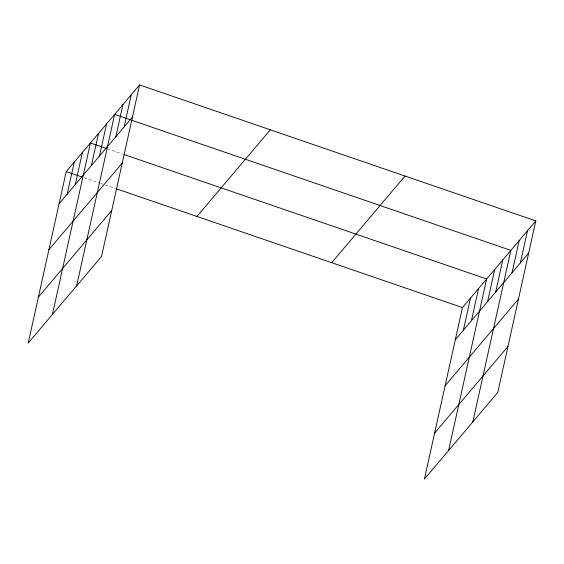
<?xml version="1.0" encoding="UTF-8"?>
<svg xmlns="http://www.w3.org/2000/svg" width="564" height="564" viewBox="0 0 564 564"><rect width="100%" height="100%" fill="white"/><g stroke="black" fill="none" stroke-linecap="round" stroke-linejoin="round"><path stroke-width="0.42" stroke-dasharray="2.82 2.11" d="M107.59 148.875L122.296 153.923M84.198 177.752L99.722 183.081M100.54 183.356L104.629 184.759M105.447 185.041L115.253 188.404"/><path stroke-width="0.85" d="M139.576 84.931L66.221 171.576L28.2 343.074L101.562 256.43L139.576 84.931L535.8 220.926L497.779 392.424L424.424 479.069L462.438 307.57L535.8 220.926M67.158 194.213L74.293 162.044M75.231 184.682L82.358 152.513M52.41 314.479L90.43 142.981L105.954 148.311M91.368 165.626L98.496 133.449M99.433 156.094L106.568 123.918M76.619 285.892L114.64 114.393L130.164 119.716M115.817 136.742L122.952 104.573M124.136 126.921L131.264 94.752M463.375 330.208L470.51 298.039M471.448 320.676L478.582 288.507M448.627 450.474L486.647 278.976L123.932 154.487M487.585 301.613L494.72 269.444M495.657 292.082L502.792 259.912M472.836 421.879L510.857 250.381L131.8 120.28M512.041 272.736L519.169 240.567M520.353 262.916L527.488 230.746M59.086 203.745L132.448 117.1M48.892 249.725L122.254 163.081M38.394 297.101L111.75 210.45M196.97 216.456L270.332 129.805M331.688 262.697L405.051 176.046M455.31 339.739L528.665 253.095M445.116 385.72L518.478 299.068M434.611 433.089L507.974 346.444M66.221 171.576L81.745 176.906M116.071 188.686L462.438 307.57"/></g></svg>
